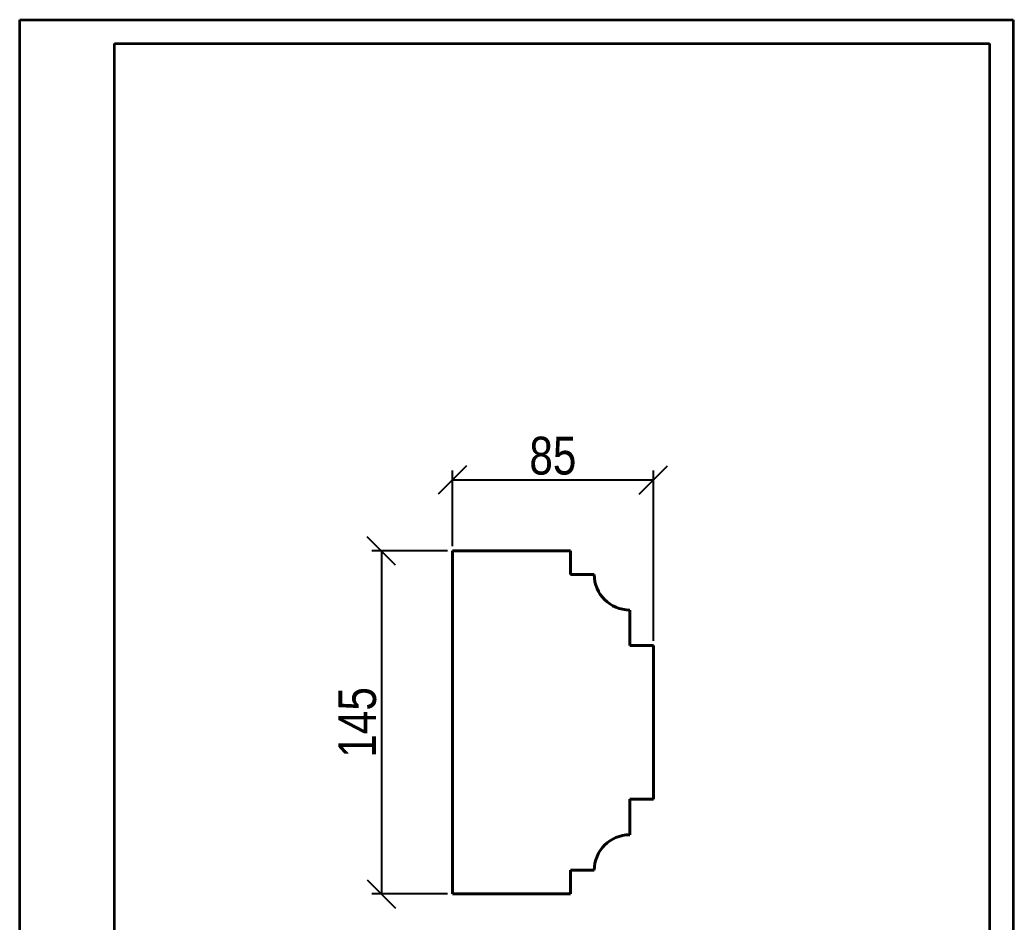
# Model space of a CAD drawing. Header units: millimetres. Extents: x 0 to 420, y 0 to 594.
# Drawn here: x 0 to 420, y 212.6 to 594 of the extents above; entities that cross this region are included whole.
import ezdxf

# ---------------------------------------------------------------- set-up
doc = ezdxf.new("R2010")
doc.units = ezdxf.units.MM
doc.layers.get('0').update_dxf_attribs({"lineweight": 35})
doc.layers.add('архио', color=252, linetype='Continuous', lineweight=40)
doc.layers.add('Размеры', color=5, linetype='Continuous', lineweight=9)
doc.styles.add('Размер', font='ARIAL.TTF', dxfattribs={"width": 0.8})
doc.dimstyles.new('M 1-1_h16_(M 1-4)', dxfattribs={"dimtxt": 16, "dimasz": 12, "dimexe": 4, "dimexo": 2, "dimgap": 2, "dimtad": 1, "dimdec": 0, "dimtxsty": 'Размер', "dimblk": 'OBLIQUE', "dimcen": 2.5, "dimadec": 0, "dimazin": 0, "dimtfac": 1, "dimtdec": 0, "dimtmove": 0, "dimatfit": 3, "dimfxl": 0, "dimarcsym": 0})

# ---------------------------------------------------------------- blocks, each defined once
blk = doc.blocks.new('A$C49AA496E')
for p, q in [((-5.684341886080801e-14, -2.788019628496841e-07), (-5.684341886080801e-14, 296.999999721198)), ((-5.684341886080801e-14, 296.999999721198), (210, 296.999999721198)), ((210, 296.999999721198), (210, -2.788019628496841e-07)), ((20, 4.999999721198037), (20, 291.999999721198)), ((20, 291.999999721198), (205, 291.9999997211971)), ((205, 291.999999721198), (205, 4.999999721198037))]:
    blk.add_line(p, q)
blk = doc.blocks.new('_Oblique')
at = {"color": 0, "linetype": 'ByBlock', "lineweight": -2}
blk.add_line((-0.5, -0.5), (0.5, 0.5), dxfattribs=at)
blk = doc.blocks.new('*D14')
at = {"layer": 'Defpoints', "color": 0}
for p in [(267.8779576595826, 399.5), (182.8779576595826, 369.5), (267.8779576595826, 329.5)]:
    blk.add_point(p, dxfattribs=at)
at = {"layer": 'Размеры', "color": 0, "lineweight": -2}
for p, q in [((182.8779576595826, 371.5), (182.8779576595826, 403.5)), ((267.8779576595826, 331.5), (267.8779576595826, 403.5)), ((182.8779576595826, 399.5), (267.8779576595826, 399.5))]:
    blk.add_line(p, q, dxfattribs=at)
at = {"layer": 'Размеры', "color": 0, "lineweight": -2, "xscale": 12, "yscale": 12, "zscale": 12, "rotation": 180}
blk.add_blockref('_Oblique', (182.8779576595826, 399.5), dxfattribs=at)
at = {"layer": 'Размеры', "color": 0, "lineweight": -2, "xscale": 12, "yscale": 12, "zscale": 12}
blk.add_blockref('_Oblique', (267.8779576595826, 399.5), dxfattribs=at)
at = {"layer": 'Размеры', "color": 0, "insert": (225.3779576595826, 409.6691678035471), "char_height": 16, "attachment_point": 5, "style": 'Размер'}
blk.add_mtext('85', dxfattribs=at)
blk = doc.blocks.new('*D13')
at = {"layer": 'Defpoints', "color": 0}
for p in [(182.8779576595826, 369.5), (152.8779576595826, 224.4999999999991), (182.8779576595835, 224.4999999999991)]:
    blk.add_point(p, dxfattribs=at)
at = {"layer": 'Размеры', "color": 0, "lineweight": -2}
for p, q in [((180.8779576595826, 369.5), (148.8779576595826, 369.5)), ((152.8779576595826, 369.5), (152.8779576595826, 224.4999999999991)), ((180.8779576595835, 224.4999999999991), (148.8779576595826, 224.4999999999991))]:
    blk.add_line(p, q, dxfattribs=at)
at = {"layer": 'Размеры', "color": 0, "lineweight": -2, "xscale": 12, "yscale": 12, "zscale": 12}
for p, rotation in [((152.8779576595826, 369.5), 90), ((152.8779576595826, 224.4999999999991), 270)]:
    blk.add_blockref('_Oblique', p, dxfattribs=dict(at, rotation=rotation))
at = {"layer": 'Размеры', "color": 0, "insert": (142.7087898560355, 296.9999999999996), "char_height": 16, "attachment_point": 5, "rotation": 90, "style": 'Размер'}
blk.add_mtext('145', dxfattribs=at)

msp = doc.modelspace()

# ---------------------------------------------------------------- linework, layer by layer
at = {"layer": 'архио'}
for p, q in [((232.8779576595863, 369.5), (182.8779576595826, 369.5)), ((182.8779576595826, 369.5), (182.8779576595826, 224.4999999999991)), ((232.8779576595863, 359.5), (232.8779576595863, 369.5)), ((242.8779576595826, 359.5), (232.8779576595863, 359.5)), ((257.8779576595826, 329.5), (257.8779576595826, 344.5)), ((267.8779576595826, 329.5), (257.8779576595826, 329.5)), ((267.8779576595826, 264.5), (267.8779576595826, 329.5)), ((257.8779576595826, 249.5), (257.8779576595826, 264.5)), ((257.8779576595826, 264.5), (267.8779576595826, 264.5)), ((232.8779576595826, 224.4999999999991), (232.8779576595826, 234.5)), ((232.8779576595826, 234.5), (242.8779576595826, 234.5)), ((182.8779576595826, 224.4999999999991), (232.8779576595826, 224.4999999999991))]:
    msp.add_line(p, q, dxfattribs=at)
for centre, radius, start, end in [((257.8779576595826, 359.5), 15, 180, 270), ((257.8779576595863, 234.4999999999964), 15.00000000000364, 90, 179.999999999987)]:
    msp.add_arc(centre, radius, start, end, dxfattribs=at)

# ---------------------------------------------------------------- block references
at = {"xscale": 2, "yscale": 2, "zscale": 2}
msp.add_blockref('A$C49AA496E', (1.13686837721616e-13, 5.576039256993681e-07), dxfattribs=at)

# ---------------------------------------------------------------- dimensions: what is measured, and where the dimension line sits
at = {"layer": 'Размеры'}
dim = msp.add_linear_dim(base=(267.8779576595826, 399.5), p1=(182.8779576595826, 369.5), p2=(267.8779576595826, 329.5), dimstyle='M 1-1_h16_(M 1-4)', dxfattribs=at)
dim.commit()
dim.dimension.update_dxf_attribs({"geometry": '*D14', "text_midpoint": (225.3779576595826, 409.6691678035471)})
dim = msp.add_linear_dim(base=(152.8779576595826, 224.4999999999991), p1=(182.8779576595826, 369.5), p2=(182.8779576595835, 224.4999999999991), angle=90, dimstyle='M 1-1_h16_(M 1-4)', dxfattribs=at)
dim.commit()
dim.dimension.update_dxf_attribs({"geometry": '*D13', "text_midpoint": (142.7087898560355, 296.9999999999996)})

doc.saveas('drawing.dxf')
